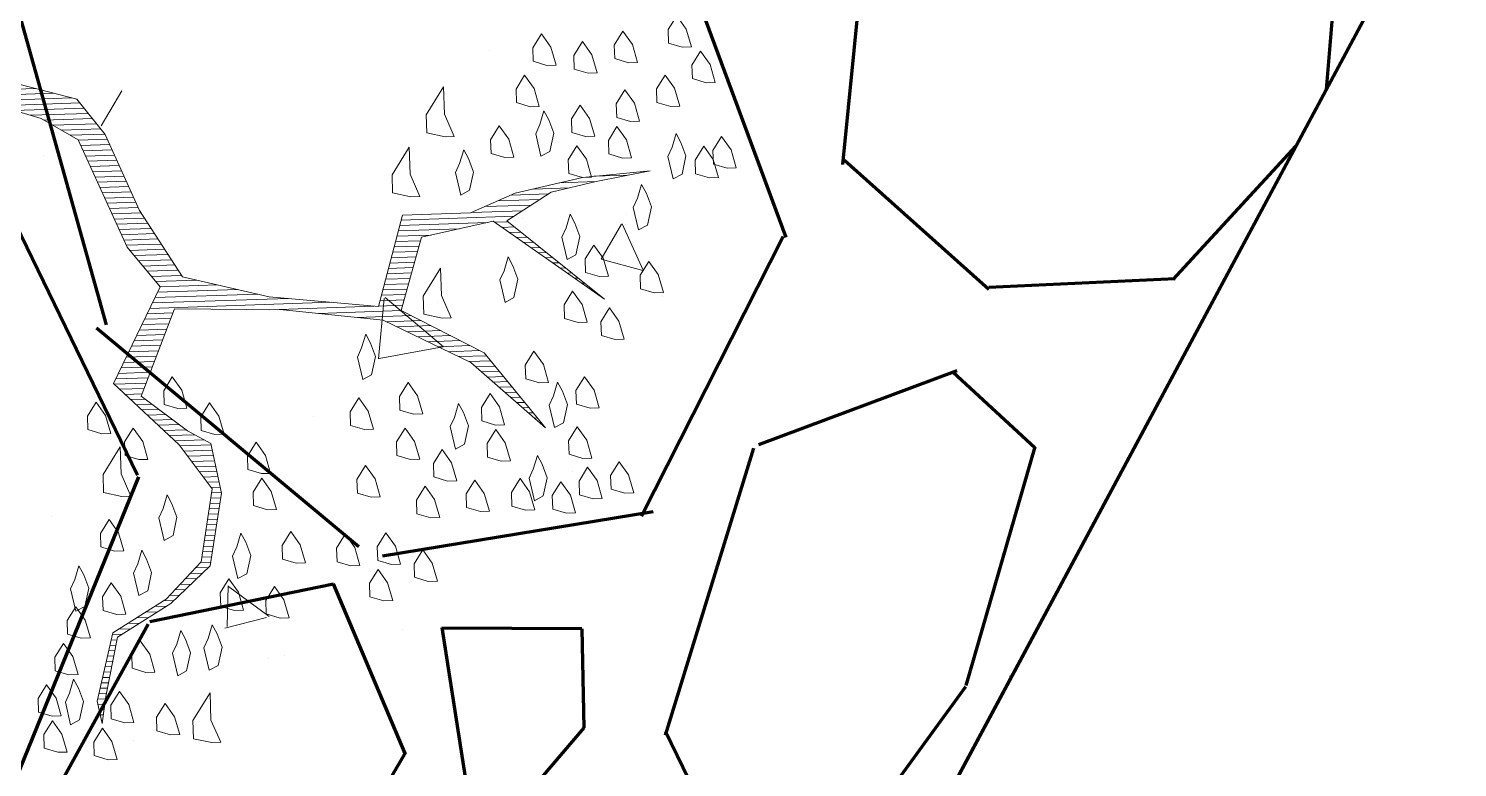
# Model space of a CAD drawing. Header units: millimetres. Extents: x 111 to 1506, y 14 to 566.
# Drawn here: x 220.467 to 222.334, y 113.424 to 114.39 of the extents above; entities that cross this region are included whole.
import ezdxf

# ---------------------------------------------------------------- set-up
doc = ezdxf.new("R2010")
doc.units = ezdxf.units.MM
for name, color, linetype, lineweight in [('ARBOLES', 78, 'Continuous', 5), ('G', 254, 'Continuous', 5), ('GRASS', 56, 'Continuous', 0)]:
    doc.layers.add(name, color=color, linetype=linetype, lineweight=lineweight)

# ---------------------------------------------------------------- blocks, each defined once
blk = doc.blocks.new('*X16')
at = {"color": 0}
for p, q in [((17.68221531165498, 16.43), (17.96658590571652, 16.43)), ((17.68388194716813, 16.44), (17.93258654124835, 16.44)), ((17.81449330194555, 16.42), (18.00058527018467, 16.42)), ((17.86165007260383, 16.41), (18.01566295137173, 16.41)), ((17.89164951184045, 16.4), (18.02316281118089, 16.4)), ((17.92164895107706, 16.39), (18.03066267099004, 16.39)), ((17.94727478289914, 16.38), (18.03816253079919, 16.38)), ((17.96327448382533, 16.37), (18.04566239060834, 16.37)), ((17.97927418475152, 16.36), (18.0531622504175, 16.36)), ((17.99527388567772, 16.35), (18.06066211022665, 16.35)), ((18.01055927585841, 16.34), (18.06508146982889, 16.34)), ((18.01472586464128, 16.33), (18.06919903992019, 16.33)), ((18.01889245342414, 16.32), (18.07331661001149, 16.32)), ((18.023059042207, 16.31), (18.07743418010279, 16.31)), ((18.02722563098987, 16.3), (18.08155175019409, 16.3)), ((18.03139221977273, 16.29), (18.08566932028539, 16.29)), ((18.03555880855559, 16.28), (18.08978689037669, 16.28)), ((18.03972539733846, 16.27), (18.09390446046799, 16.27)), ((18.04389198612132, 16.26), (18.09802203055929, 16.26)), ((18.04805857490418, 16.25), (18.10213960065059, 16.25)), ((18.05222516368704, 16.24), (18.10625717074189, 16.24)), ((18.97592273007992, 16.24), (19.0394503215144, 16.24)), ((18.05639175246991, 16.23), (18.11037474083319, 16.23)), ((18.06055834125277, 16.22), (18.11449231092449, 16.22)), ((18.06472493003564, 16.21), (18.11860988101579, 16.21)), ((18.81907843895737, 16.21), (18.88964512979283, 16.21)), ((18.86147158254006, 16.22), (18.92950296610496, 16.22)), ((18.91147064793442, 16.23), (18.97950203149932, 16.23)), ((18.0688915188185, 16.2), (18.12358171159799, 16.2)), ((18.07305810760136, 16.19), (18.12958159944531, 16.19)), ((18.07722469638423, 16.18), (18.13558148729264, 16.18)), ((18.74407984086584, 16.18), (18.83964606439847, 16.18)), ((18.76907937356302, 16.19), (18.85631241952992, 16.19)), ((18.79407890626019, 16.2), (18.87297877466137, 16.2)), ((18.08139128516709, 16.17), (18.14158137513996, 16.17)), ((18.08555787394995, 16.16), (18.14758126298729, 16.16)), ((18.60837856442777, 16.16), (18.77340263166577, 16.16)), ((18.61137850835143, 16.17), (18.82297970926702, 16.17)), ((18.78685527463478, 16.16), (18.81203072739739, 16.16)), ((18.08972446273282, 16.15), (18.15358115083461, 16.15)), ((18.09389105151568, 16.14), (18.15958103868193, 16.14)), ((18.10040687277039, 16.13), (18.16558092652925, 16.13)), ((18.59937873265678, 16.13), (18.64606898927208, 16.13)), ((18.60237867658044, 16.14), (18.66673795882448, 16.14)), ((18.6053786205041, 16.15), (18.72007029524511, 16.15)), ((18.80018835873994, 16.15), (18.82369717598941, 16.15)), ((18.8135214428451, 16.14), (18.83536362458142, 16.14)), ((18.82685452695026, 16.13), (18.84703007317344, 16.13)), ((18.10818450516507, 16.12), (18.17158081437658, 16.12)), ((18.11596213755975, 16.11), (18.1775807022239, 16.11)), ((18.12373976995442, 16.1), (18.18358059007122, 16.1)), ((18.5903789008858, 16.1), (18.63669416451064, 16.1)), ((18.59337884480946, 16.11), (18.63981910609779, 16.11)), ((18.59637878873312, 16.12), (18.64294404768493, 16.12)), ((18.84018761105543, 16.12), (18.85869652176545, 16.12)), ((18.85352069516059, 16.11), (18.87036297035747, 16.11)), ((18.86685377926575, 16.1), (18.88202941894949, 16.1)), ((18.13151740234911, 16.09), (18.18958047791855, 16.09)), ((18.13929503474378, 16.08), (18.19558036576587, 16.08)), ((18.58437901303847, 16.08), (18.63044428133634, 16.08)), ((18.58737895696213, 16.09), (18.63356922292349, 16.09)), ((18.88018686337091, 16.09), (18.89369586754151, 16.09)), ((18.89351994747607, 16.08), (18.90536231613352, 16.08)), ((18.14707266713846, 16.07), (18.22390660465023, 16.07)), ((18.14965271403609, 16.05), (18.29990518404965, 16.05)), ((18.15485029953314, 16.06), (18.26190589434995, 16.06)), ((18.57537918126749, 16.05), (18.6210694565749, 16.05)), ((18.57837912519115, 16.06), (18.62419439816205, 16.06)), ((18.58137906911481, 16.07), (18.6273193397492, 16.07)), ((18.90685303158123, 16.07), (18.91702876472554, 16.07)), ((18.9201861156864, 16.06), (18.92869521331756, 16.06)), ((18.93351919979156, 16.05), (18.94036166190957, 16.05)), ((18.13393872205501, 16.02), (18.47462008168335, 16.02)), ((18.13917671938203, 16.03), (18.39462157705236, 16.03)), ((18.14441471670906, 16.04), (18.33790447374937, 16.04)), ((18.56637934949651, 16.02), (18.61169463181346, 16.02)), ((18.56937929342017, 16.03), (18.61481957340061, 16.03)), ((18.57237923734383, 16.04), (18.61794451498775, 16.04)), ((18.94685228389672, 16.04), (18.95202811050159, 16.04)), ((18.96018536800188, 16.03), (18.96369455909361, 16.03)), ((18.97351845210705, 16.02), (18.97536100768563, 16.02)), ((18.12346272740095, 16), (18.17303959979436, 16)), ((18.12870072472798, 16.01), (18.17725004740651, 16.01)), ((18.35914787817491, 16.01), (18.5546185863143, 16.01)), ((18.45007184729658, 16), (18.60637502971632, 16)), ((18.56337940557284, 16.01), (18.60856969022631, 16.01)), ((18.98685153621221, 16.01), (18.98702745627764, 16.01)), ((18.10774873541987, 15.97), (18.16040825695789, 15.97)), ((18.1129867327469, 15.98), (18.16461870457004, 15.98)), ((18.11822473007392, 15.99), (18.1688291521822, 15.99)), ((18.52340380987497, 15.99), (18.62437469325829, 15.99)), ((18.57808775741433, 15.98), (18.64237435680026, 15.98)), ((18.59708740226418, 15.97), (18.66037402034223, 15.97)), ((18.09203474343879, 15.94), (18.14777691412142, 15.94)), ((18.09727274076582, 15.95), (18.15198736173358, 15.95)), ((18.10251073809284, 15.96), (18.15619780934573, 15.96)), ((18.61608704711404, 15.96), (18.6783736838842, 15.96)), ((18.63508669196389, 15.95), (18.69637334742616, 15.95)), ((18.65408633681375, 15.94), (18.71437301096814, 15.94)), ((18.08155874878473, 15.92), (18.13935601889711, 15.92)), ((18.08679674611176, 15.93), (18.14356646650926, 15.93)), ((18.67308598166361, 15.93), (18.7323726745101, 15.93)), ((18.69208562651346, 15.92), (18.75037233805207, 15.92)), ((18.06584475680365, 15.89), (18.12672467606064, 15.89)), ((18.07108275413068, 15.9), (18.1309351236728, 15.9)), ((18.0763207514577, 15.91), (18.13514557128495, 15.91)), ((18.71108527136332, 15.91), (18.76278197449397, 15.91)), ((18.73008491621317, 15.9), (18.77042889037781, 15.9)), ((18.74209186251227, 15.89), (18.77807580626165, 15.89)), ((18.0627145011125, 15.88), (18.12251422844848, 15.88)), ((18.07271431419137, 15.87), (18.11830378083633, 15.87)), ((18.08271412727025, 15.86), (18.11409333322417, 15.86)), ((18.75275832979641, 15.88), (18.78572272214549, 15.88)), ((18.76342479708053, 15.87), (18.79336963802934, 15.87)), ((18.77409126436466, 15.86), (18.80101655391318, 15.86)), ((18.09271394034912, 15.85), (18.11969342814805, 15.85)), ((18.10271375342799, 15.84), (18.13219319449663, 15.84)), ((18.78475773164879, 15.85), (18.80866346979703, 15.85)), ((18.79542419893292, 15.84), (18.81631038568087, 15.84)), ((18.11271356650686, 15.83), (18.14469296084522, 15.83)), ((18.12271337958573, 15.82), (18.15719272719381, 15.82)), ((18.1327131926646, 15.81), (18.1696924935424, 15.81)), ((18.80609066621705, 15.83), (18.82395730156471, 15.83)), ((18.81675713350118, 15.82), (18.83160421744856, 15.82)), ((18.82742360078531, 15.81), (18.8392511333324, 15.81)), ((18.14271300574348, 15.8), (18.18219225989099, 15.8)), ((18.15271281882235, 15.79), (18.19469202623958, 15.79)), ((18.16271263190122, 15.78), (18.21045770251964, 15.78)), ((18.83809006806944, 15.8), (18.84689804921624, 15.8)), ((18.84875653535357, 15.79), (18.85454496510008, 15.79)), ((18.8594230026377, 15.78), (18.86219188098393, 15.78)), ((18.17271244498009, 15.77), (18.22712405765109, 15.77)), ((18.18201444571203, 15.76), (18.24033659409571, 15.76)), ((18.18901431486724, 15.75), (18.24215474192823, 15.75)), ((18.19601418402245, 15.74), (18.24397288976075, 15.74)), ((18.20301405317766, 15.73), (18.24579103759327, 15.73)), ((18.21001392233287, 15.72), (18.2476091854258, 15.72)), ((18.21701379148808, 15.71), (18.24942733325832, 15.71)), ((18.22401366064329, 15.7), (18.25124548109084, 15.7)), ((18.2310135297985, 15.69), (18.25306362892336, 15.69)), ((18.23801339895371, 15.68), (18.25488177675588, 15.68)), ((18.2385477157574, 15.67), (18.25669992458841, 15.67)), ((18.23479778585283, 15.65), (18.25340011729635, 15.65)), ((18.23667275080511, 15.66), (18.25527508224864, 15.66)), ((18.22917289099596, 15.62), (18.24777522243949, 15.62)), ((18.23104785594825, 15.63), (18.24965018739178, 15.63)), ((18.23292282090054, 15.64), (18.25152515234406, 15.64)), ((18.2235479961391, 15.59), (18.24215032758262, 15.59)), ((18.22542296109138, 15.6), (18.24402529253491, 15.6)), ((18.22729792604367, 15.61), (18.2459002574872, 15.61)), ((18.21979806623452, 15.57), (18.23840039767805, 15.57)), ((18.2216730311868, 15.58), (18.24027536263033, 15.58)), ((18.21318197637927, 15.54), (18.23277550282118, 15.54)), ((18.21604813632994, 15.55), (18.23465046777347, 15.55)), ((18.21792310128223, 15.56), (18.23652543272576, 15.56)), ((18.18318253714266, 15.51), (18.20585487490491, 15.51)), ((18.19318235022153, 15.52), (18.21710466461864, 15.52)), ((18.2031821633004, 15.53), (18.22835445433237, 15.53)), ((18.16318291098492, 15.49), (18.18335529547745, 15.49)), ((18.17318272406379, 15.5), (18.19460508519117, 15.5)), ((18.12376414791132, 15.46), (18.14684622447798, 15.46)), ((18.14090668461796, 15.47), (18.16085571604999, 15.47)), ((18.15318309790605, 15.48), (18.17210550576372, 15.48)), ((18.07233653779141, 15.43), (18.09541861435807, 15.43)), ((18.08947907449805, 15.44), (18.11256115106471, 15.44)), ((18.10662161120468, 15.45), (18.12970368777135, 15.45)), ((18.04334780760024, 15.41), (18.0611335409448, 15.41)), ((18.05519400108478, 15.42), (18.07827607765144, 15.42)), ((18.03534795713714, 15.38), (18.04702256323269, 15.38)), ((18.03801457395817, 15.39), (18.04933021240473, 15.39)), ((18.04068119077921, 15.4), (18.05163786157678, 15.4)), ((18.02734810667405, 15.35), (18.04009961571654, 15.35)), ((18.03001472349508, 15.36), (18.04240726488859, 15.36)), ((18.03268134031611, 15.37), (18.04471491406064, 15.37)), ((18.02201487303198, 15.33), (18.03548431737245, 15.33)), ((18.02468148985301, 15.34), (18.0377919665445, 15.34)), ((18.01401502256888, 15.3), (18.02856136985631, 15.3)), ((18.01668163938991, 15.31), (18.03086901902836, 15.31)), ((18.01934825621095, 15.32), (18.0331766682004, 15.32)), ((18.01134840574785, 15.29), (18.02654868823905, 15.29)), ((18.01152723478788, 15.28), (18.02488205272591, 15.28)), ((18.01352719740366, 15.27), (18.02321541721276, 15.27)), ((18.01552716001943, 15.26), (18.02154878169962, 15.26)), ((18.01752712263521, 15.25), (18.01988214618647, 15.25))]:
    blk.add_line(p, q, dxfattribs=at)
blk = doc.blocks.new('E1E')
at = {"layer": 'ARBOLES', "ltscale": 0.2}
for p, q in [((94.9940990077361, 59.18438474289978), (94.9940990077361, 59.18438474289978)), ((95.1485394056996, 59.11331513298084), (95.1485394056996, 59.11331513298084)), ((94.82405485688713, 58.97140068489982), (94.82405485688713, 58.97140068489982)), ((94.84552276282412, 58.98537926661543), (94.84552276282412, 58.98537926661543)), ((94.9280072679987, 58.96682125834189), (94.87329773033608, 58.92683081030479)), ((94.94797860574528, 58.90326004474996), (94.92541536404093, 58.96292693494006)), ((95.14114945888552, 58.95979033873532), (95.14114945888552, 58.95979033873532)), ((94.94732927271929, 58.903946685854), (94.87005677416315, 58.92362268169818)), ((95.2462630320165, 58.90743740692691), (95.2462630320165, 58.90743740692691)), ((94.66758395968606, 58.86352770801913), (94.66758395968606, 58.86352770801913)), ((94.92363391328188, 58.60571444513691), (94.92363391328188, 58.60571444513691)), ((94.513813924879, 58.53329226958003), (94.513813924879, 58.53329226958003)), ((95.13546433198931, 58.5084720318038), (95.13546433198931, 58.5084720318038)), ((94.8623527280112, 58.48263736030007), (94.77647873542257, 58.42824536962853)), ((94.89094025527338, 58.39212429642217), (94.86312690374454, 58.48367866395522)), ((95.21043215159789, 58.47292980884792), (95.21043215159789, 58.47292980884792)), ((94.6864770946858, 58.45811951674424), (94.6864770946858, 58.45811951674424)), ((95.01296909263901, 58.46324103593446), (95.01296909263901, 58.46324103593446)), ((94.8894648298828, 58.39052435609668), (94.77577716218515, 58.42768653937529)), ((95.47090771903736, 58.38569196259565), (95.47090771903736, 58.38569196259565)), ((94.81097978317659, 58.36655758372266), (94.81097978317659, 58.36655758372266)), ((94.89222864670687, 58.34178226368775), (94.89222864670687, 58.34178226368775)), ((95.39567735442728, 58.24515711178507), (95.40487018095013, 58.30828182645136)), ((94.48649523436407, 58.22464313564175), (94.48649523436407, 58.22464313564175)), ((94.59765985414963, 58.207038994186), (94.53042211942775, 58.19858580100531)), ((94.58882484806783, 58.14371812412075), (94.5980176745906, 58.20684283878693)), ((94.58820873819984, 58.14323738980458), (94.530163800216, 58.19790885420814)), ((94.73628233018229, 58.19350984426982), (94.73628233018229, 58.19350984426982)), ((94.58668975463767, 58.12730982811847), (94.58668975463767, 58.12730982811847)), ((94.88333278133172, 57.96891544010536), (94.88333278133172, 57.96891544010536))]:
    blk.add_line(p, q, dxfattribs=at)
blk.add_lwpolyline([(95.58613506684077, 58.34172054120236), (95.49650309731369, 58.33298324801618), (95.42999069431156, 58.34233452253515), (95.295442970324, 58.46947065514659), (95.22384977862184, 58.50773429119661), (95.23457327561995, 58.67617692112905), (95.10297161790258, 58.72668795898384), (95.02848224477879, 58.77145565359517), (95.00165515299173, 58.88420897243365), (95.03051719751161, 58.95941045921158), (95.08829117140017, 59.03969239657186), (95.07086419802151, 59.14883778413495), (95.04987935392641, 59.17846194965538), (95.0607525054699, 59.13654147100186), (95.07889105299178, 59.04330032784712), (95.02111707910323, 58.96301839048697), (94.98575109759659, 58.88492077642301), (95.01257818938365, 58.77216745758464), (95.05744405899569, 58.70641506798226), (95.09865228819427, 58.70138352872828), (95.1868611094348, 58.67831233309736), (95.18985706055349, 58.53156620214524), (95.03086639145106, 58.46856320584383), (94.87909123347872, 58.42436058123693), (94.72655461651465, 58.43437474841679), (94.57904890340221, 58.48559759026106), (94.71283516839792, 58.4126782494365), (94.85886784837535, 58.39976795497062), (94.87268706618902, 58.28122238156019), (94.77731261866705, 58.21537216930123), (94.56908686539593, 58.26293816854176), (94.75780080770703, 58.2066837874434), (94.71013852637024, 58.13869816321624), (94.65089151934664, 58.09672877323423), (94.57863663834969, 58.0489671286803), (94.6732995117283, 58.09891309653078), (94.76217002226377, 58.16186718150372), (94.81562466644384, 58.21684468860853), (94.91318372124424, 58.26028659789749), (94.8942837147305, 58.40774453283898), (95.05906674667624, 58.45773941201769), (95.19712245653187, 58.48024553764439), (95.29910061073751, 58.40874980479843), (95.39386325381308, 58.31845370025808), (95.45605632710684, 58.28379799548354), (95.58110416298908, 58.30051186653807)], dxfattribs=at)
for points in [[(95.0975416352632, 59.24644757388266), (95.11994962764486, 59.24863189717922), (95.12863817191001, 59.22911972149534), (95.1243188422017, 59.20381529123954), (95.10262242396328, 59.21753521235159), (95.0845337612897, 59.24065531931085)], [(95.02020596556616, 59.2275982908598), (95.0426139579478, 59.22978261415646), (95.05130250221295, 59.2102704384726), (95.04698317250464, 59.18496600821679), (95.02528675426622, 59.19868592932885), (95.00719809159264, 59.22180603628799)], [(95.11568018278506, 59.15320643072805), (95.11639175692841, 59.16911067513665), (95.09540691283328, 59.19873484065719), (95.08529522028145, 59.18643852752397), (95.09037600898165, 59.15752616599278), (95.10556849023331, 59.14091011759482), (95.11786479006348, 59.13079812775825)], [(95.12721502362335, 59.19731123267836), (95.14962301600524, 59.19949555597491), (95.15831156027016, 59.17998338029092), (95.15399223056197, 59.15467895003523), (95.13229581232343, 59.16839887114718), (95.11420714965008, 59.19151897810642)], [(94.87930395913729, 59.14147518759925), (94.90821588850571, 59.14655563818183), (94.91980061419252, 59.12053940393665), (94.91116195477586, 59.06993054342507), (94.89378486624577, 59.1089548947928), (94.8662960851638, 59.13568293302744)], [(94.94363175486085, 59.15453221605019), (94.96603974724262, 59.15671653934672), (94.97472829150769, 59.13720436366286), (94.97040896179935, 59.11189993340717), (94.94871254356093, 59.12561985451899), (94.93062388088757, 59.14873996147837)], [(95.01735966899281, 59.16398131322584), (95.03976766137468, 59.16616563652229), (95.04845620563974, 59.14665346083839), (95.04413687593151, 59.12134903058271), (95.02244045769298, 59.13506895169466), (95.00435179501955, 59.15818905865392)], [(95.12726490847187, 59.12719019648289), (95.14967290085352, 59.12937451977943), (95.15836144511871, 59.10986234409556), (95.15404211541036, 59.08455791383976), (95.13234569717194, 59.09827783495192), (95.11425703449837, 59.12139794191107)], [(95.01669797969808, 59.07795603262188), (95.03910597207987, 59.08014035591842), (95.04779451634492, 59.06062818023457), (95.0434751866366, 59.03532374997886), (95.02177876839815, 59.04904367109081), (95.0036901057246, 59.07216377804996)], [(94.98854750932144, 59.01865879025244), (94.98925908346466, 59.03456303466103), (94.96827423936944, 59.06418720018159), (94.95816254681782, 59.05189088704837), (94.9632433355179, 59.0229785255173), (94.97843581676972, 59.00636247711934), (94.99073211659973, 58.99625048728278)], [(95.13092254888527, 59.06646934613473), (95.15333054126715, 59.06865366943128), (95.1620190855321, 59.04914149374738), (95.15769975582388, 59.02383706349159), (95.13600333758532, 59.03755698460376), (95.117914674912, 59.06067709156291)], [(94.94591613183631, 58.99188184068957), (94.94662770597952, 59.00778608509817), (94.92564286188431, 59.03741025061861), (94.9155311693326, 59.02511393748551), (94.9206119580328, 58.99620157595443), (94.93580443928448, 58.97958552755635), (94.94810073911462, 58.96947353771979)], [(95.09337196010021, 59.0107800350409), (95.11577995248209, 59.01296435833744), (95.12446849674706, 58.99345218265334), (95.12014916703885, 58.96814775239765), (95.09845274880041, 58.98186767350971), (95.08036408612693, 59.00498778046885)], [(95.175076844354, 58.98481271212386), (95.17578841849732, 59.00071695653245), (95.15480357440212, 59.030341122053), (95.1446918818505, 59.01804480891978), (95.14977267055056, 58.98913244738871), (95.16496515180236, 58.97251639899075), (95.17726145163242, 58.96240440915419)], [(95.09271027080551, 58.92475475443693), (95.09342184494874, 58.9406589988453), (95.07243700085353, 58.97028316436585), (95.06232530830192, 58.95798685123263), (95.06740609700199, 58.92907448970167), (95.08259857825377, 58.91245844130371), (95.09489487808372, 58.90234645146715)], [(94.85343786573587, 58.91952756986943), (94.87584585811764, 58.92171189316598), (94.8845344023827, 58.9021997174821), (94.88021507267437, 58.8768952872263), (94.85851865443594, 58.89061520833824), (94.8404299917626, 58.91373531529739)], [(94.92426959844617, 58.93548072560626), (94.94667759082807, 58.93766504890282), (94.95536613509312, 58.91815287321894), (94.95104680538479, 58.89284844296314), (94.92935038714623, 58.90656836407508), (94.91126172447292, 58.92968847103435)], [(95.13391850000394, 58.91972321518271), (95.15632649238573, 58.92190753847926), (95.16501503665079, 58.9023953627955), (95.16069570694248, 58.8770909325397), (95.13899928870406, 58.89081085365164), (95.12091062603069, 58.91393096061078)], [(94.95831220136327, 58.84152777846217), (94.9590237755066, 58.85743202287078), (94.9380389314114, 58.88705618839122), (94.9279272388597, 58.8747598752581), (94.93300802755986, 58.84584751372692), (94.94820050881157, 58.82923146532907), (94.96049680864158, 58.81911947549228)], [(95.08844082594558, 58.82932928798577), (95.08915240008893, 58.84523353239425), (95.06816755599371, 58.87485769791481), (95.05805586344212, 58.86256138478159), (95.06313665214218, 58.83364902325052), (95.07832913339386, 58.81703297485254), (95.090625433224, 58.80692098501588)], [(94.71253585930712, 58.83340446660877), (94.73494385168888, 58.83558878990544), (94.74363239595385, 58.81607661422144), (94.73931306624563, 58.79077218396564), (94.71761664800721, 58.80449210507759), (94.69952798533377, 58.82761221203685)], [(94.86217629484956, 58.82989435799007), (94.88458428723122, 58.83207868128663), (94.89327283149628, 58.81256650560276), (94.88895350178807, 58.78726207534707), (94.86725708354963, 58.80098199645901), (94.8491684208762, 58.82410210341828)], [(95.15566480309091, 58.8358822578753), (95.18457673245943, 58.84096270845787), (95.19616145814614, 58.8149464742127), (95.18752279872959, 58.76433761370122), (95.17014571019938, 58.80336196506895), (95.14265692911763, 58.83009000330337)], [(94.7812328695874, 58.80164488912003), (94.8036408619692, 58.80382921241658), (94.81232940623423, 58.78431703673282), (94.80801007652605, 58.759012606477), (94.78631365828748, 58.77273252758896), (94.76822499561415, 58.7958526345481)], [(94.65908121512692, 58.77842695950419), (94.6814892075087, 58.78061128280072), (94.69017775177376, 58.76109910711697), (94.68585842206556, 58.73579467686117), (94.66416200382713, 58.749514597973), (94.64607334115354, 58.77263470493225)], [(94.72269743670715, 58.77557974354663), (94.74510542908905, 58.77776406684306), (94.7537939733542, 58.75825189115919), (94.74947464364588, 58.7329474609035), (94.72777822540732, 58.74666738201544), (94.70968956273389, 58.76978748897471)], [(94.93595409383005, 58.76922241897027), (94.95836208621168, 58.77140674226682), (94.96705063047686, 58.75189456658294), (94.96273130076855, 58.72659013632726), (94.94103488253, 58.7403100574392), (94.92294621985657, 58.76343016439846)], [(95.15281850651769, 58.77226528024122), (95.17522649889943, 58.7744496035379), (95.1839150431646, 58.754937427854), (95.1795957134563, 58.72963299759821), (95.15789929521785, 58.74335291871016), (95.13981063254428, 58.76647302566941)], [(95.22222709094143, 58.7564099471611), (95.24463508332322, 58.75859427045764), (95.25332362758823, 58.73908209477376), (95.24900429787992, 58.71377766451807), (95.22730787964147, 58.72749758563003), (95.20921921696804, 58.75061769258927)], [(94.96562748219019, 58.72008607776597), (94.98803547457209, 58.72227040106252), (94.996724018837, 58.70275822537864), (94.9924046891288, 58.67745379512284), (94.97070827089037, 58.69117371623489), (94.95261960821692, 58.71429382319403)], [(94.69312381804392, 58.68447401236021), (94.7155318104258, 58.68665833565665), (94.72422035469087, 58.66714615997278), (94.71990102498256, 58.64184172971707), (94.6982046067441, 58.65556165082903), (94.68011594407056, 58.67868175778828)], [(94.79215590597929, 58.68960337427101), (94.81456389836119, 58.69178769756756), (94.82325244262636, 58.67227552188369), (94.81893311291805, 58.64697109162789), (94.79723669467948, 58.66069101273983), (94.77914803200605, 58.68381111969909)], [(95.05673248485235, 58.6905108235739), (95.07914047723413, 58.69269514687032), (95.08782902149929, 58.67318297118646), (95.08350969179097, 58.64787854093066), (95.06181327355243, 58.6615984620427), (95.04372461087898, 58.68471856900186)], [(95.12614106927609, 58.67465549049363), (95.148549061658, 58.67683981379006), (95.15723760592293, 58.65732763810618), (95.1529182762146, 58.6320232078505), (95.13122185797619, 58.64574312896245), (95.1131331953026, 58.66886323592171)], [(94.62447669261215, 58.64611255365348), (94.64688468499382, 58.64829687695003), (94.65557322925888, 58.62878470126616), (94.65125389955057, 58.60348027101036), (94.629557481312, 58.6172001921223), (94.61146881863866, 58.64032029908154)], [(94.55943732274515, 58.61715128079395), (94.58184531512691, 58.61933560409061), (94.59053385939195, 58.59982342840662), (94.58621452968364, 58.57451899815104), (94.56451811144524, 58.58823891926299), (94.54642944877165, 58.61135902622213)], [(94.69027752147068, 58.62085703472603), (94.71268551385256, 58.62304135802258), (94.72137405811762, 58.6035291823387), (94.7170547284093, 58.57822475208291), (94.69535831017076, 58.59194467319496), (94.67726964749731, 58.61506478015421)], [(94.75678992447278, 58.61150576020717), (94.77919791685456, 58.61369008350385), (94.7878864611196, 58.59417790781974), (94.7835671314114, 58.56887347756405), (94.76187071317284, 58.58259339867611), (94.7437820504994, 58.60571350563525)], [(94.49800570844324, 58.59759019378184), (94.5204137008249, 58.59977451707827), (94.52910224509009, 58.58026234139451), (94.52478291538178, 58.55495791113871), (94.5030864971433, 58.56867783225078), (94.48499783446974, 58.59179793921002)], [(94.57249508156694, 58.55282249917064), (94.57320665571017, 58.56872674357912), (94.55222181161518, 58.59835090909967), (94.54211011906334, 58.58605459596633), (94.54719090776352, 58.55714223443525), (94.56238338901531, 58.54052618603729), (94.57467968884536, 58.53041419620072)], [(94.84210256429144, 58.59493862313756), (94.86451055667332, 58.59712294643411), (94.87319910093849, 58.57761077075036), (94.86887977123017, 58.55230634049455), (94.8471833529916, 58.56602626160638), (94.82909469031816, 58.58914636856574)], [(94.46767063078804, 58.56070125438218), (94.49007862316981, 58.56288557767884), (94.49876716743499, 58.54337340199497), (94.49444783772668, 58.51806897173928), (94.47275141948823, 58.53178889285122), (94.45466275681466, 58.55490899981037)], [(94.62381500331713, 58.56008727304963), (94.646222995699, 58.56227159634618), (94.65491153996406, 58.5427594206622), (94.65059221025574, 58.51745499040651), (94.62889579201729, 58.53117491151856), (94.61080712934373, 58.55429501847771)], [(94.71781618740091, 58.52400796029615), (94.7185277615444, 58.53991220470463), (94.69754291744918, 58.56953637022507), (94.68743122489755, 58.55724005709196), (94.69251201359764, 58.52832769556077), (94.70770449484932, 58.51171164716304), (94.72000079467949, 58.50159965732635)], [(94.77924780170306, 58.54356904730825), (94.80165579408474, 58.54575337060493), (94.81034433834992, 58.52624119492116), (94.80602500864158, 58.50093676466535), (94.78432859040316, 58.51465668577729), (94.76623992772959, 58.53777679273644)], [(94.42503925330291, 58.53392430481942), (94.44744724568471, 58.53610862811597), (94.45613578994985, 58.5165964524321), (94.45181646024155, 58.49129202217628), (94.4301200420031, 58.50501194328824), (94.41203137932956, 58.52813205024749)], [(94.894233829882, 58.47786556903445), (94.89494540402531, 58.49376981344282), (94.87396055993023, 58.52339397896336), (94.86384886737862, 58.51109766583026), (94.86892965607856, 58.48218530429919), (94.88412213733038, 58.46556925590134), (94.89641843716042, 58.45545726606456)], [(94.50674413755671, 58.50795698190272), (94.52915212993848, 58.51014130519915), (94.53784067420355, 58.49062912951517), (94.53352134449521, 58.46532469925947), (94.51182492625679, 58.47904462037142), (94.49373626358332, 58.50216472733067)], [(94.6534883916775, 58.51095093184522), (94.67589638405927, 58.51313525514175), (94.68458492832423, 58.49362307945789), (94.680265598616, 58.46831864920209), (94.65856918037755, 58.48203857031404), (94.64048051770412, 58.50515867727329)], [(94.58631429938072, 58.43427692576021), (94.58702587352393, 58.4501811701687), (94.56604102942872, 58.47980533568925), (94.55592933687709, 58.46750902255603), (94.56101012557717, 58.43859666102495), (94.57620260682884, 58.42198061262699), (94.5884989066589, 58.41186862279044)], [(94.52559425922199, 58.43062008315648), (94.54800225160379, 58.43280440645303), (94.55669079586883, 58.41329223076916), (94.55237146616051, 58.38798780051346), (94.53067504792207, 58.40170772162529), (94.51258638524864, 58.42482782858467)], [(94.61451465460577, 58.42345313193417), (94.63692264698757, 58.42563745523072), (94.64561119125273, 58.40612527954686), (94.6412918615444, 58.38082084929105), (94.61959544330595, 58.394540770403), (94.6015067806324, 58.41766087736236)], [(94.79454005265181, 58.38671092651968), (94.82345198202023, 58.39179137710214), (94.83503670770705, 58.3657751428571), (94.8263980482904, 58.31516628234549), (94.80902095976029, 58.35419063371322), (94.78153217867832, 58.38091867194775)], [(94.53001335862714, 58.31568244102145), (94.55242135100904, 58.31786676431811), (94.56110989527421, 58.29835458863413), (94.55679056556578, 58.27305015837843), (94.53509414732723, 58.2867700794905), (94.51700548465388, 58.30989018644964)], [(94.59362958020759, 58.31283522506389), (94.61603757258938, 58.31501954836043), (94.62472611685443, 58.29550737267656), (94.62040678714622, 58.27020294242077), (94.59871036890767, 58.28392286353282), (94.58062170623423, 58.30704297049196)], [(94.73244674905494, 58.28112455890351), (94.73315832319832, 58.297028803312), (94.71217347910323, 58.32665296883265), (94.70206178655135, 58.31435665569943), (94.70714257525145, 58.28544429416824), (94.72233505650335, 58.26882824577028), (94.73463135633341, 58.25871625593372)], [(94.50043973996391, 58.22457670983514), (94.52284773234571, 58.22676103313158), (94.53153627661086, 58.20724885744782), (94.52721694690256, 58.18194442719202), (94.505520528664, 58.19566434830396), (94.48743186599056, 58.21878445526321)], [(94.59007170949104, 58.23331400302122), (94.61247970187279, 58.23549832631788), (94.62116824613796, 58.2159861506339), (94.61684891642963, 58.19068172037821), (94.5951524981912, 58.20440164149004), (94.57706383551763, 58.2275217484494)], [(94.66745726403649, 58.18204224984861), (94.66816883817994, 58.19794649425721), (94.64718399408473, 58.22757065977775), (94.63707230153288, 58.21527434664453), (94.64215309023294, 58.18636198511359), (94.65734557148485, 58.1697459367155), (94.66964187131492, 58.15963394687894)], [(94.91176057295769, 58.22847810908051), (94.94067250232607, 58.23355855966297), (94.95225722801291, 58.20754232541792), (94.94361856859624, 58.15693346490632), (94.92624148006615, 58.19595781627395), (94.89875269898417, 58.22268585450847)], [(94.8604905360559, 58.15109229900614), (94.86120211019914, 58.16699654341464), (94.84021726610405, 58.19662070893507), (94.8301055735523, 58.18432439580197), (94.83518636225234, 58.15541203427089), (94.85037884350416, 58.13879598587281), (94.86267514333431, 58.12868399603627)], [(94.58077136077956, 58.09667986190588), (94.58148293492302, 58.11258410631449), (94.56049809082779, 58.1422082718348), (94.55038639827595, 58.12991195870158), (94.55546718697616, 58.10099959717063), (94.57065966822793, 58.08438354877266), (94.582955968058, 58.074271558936)], [(94.79834734761066, 58.11562696758531), (94.82075533999244, 58.117811290882), (94.8294438842576, 58.098299115198), (94.82512455454928, 58.07299468494221), (94.80342813631071, 58.08671460605426), (94.78533947363728, 58.10983471301351)], [(94.89737943554606, 58.12075632949614), (94.92629136491458, 58.12583678007871), (94.93787609060136, 58.09982054583342), (94.92923743118484, 58.04921168532205), (94.91186034265459, 58.08823603668979), (94.88437156157276, 58.11496407492432)], [(94.6732995117283, 58.09891309653078), (94.6957075041102, 58.10109741982732), (94.70439604837536, 58.08158524414334), (94.70007671866705, 58.05628081388765), (94.67838030042849, 58.0700007349996), (94.66029163775505, 58.09312084195885)], [(94.766589121669, 58.04692953936868), (94.76730069581222, 58.06283378377729), (94.74631585171714, 58.09245794929783), (94.7362041591654, 58.08016163616462), (94.74128494786548, 58.05124927463365), (94.75647742911728, 58.03463322623558), (94.76877372894731, 58.02452123639902)], [(94.56059786052474, 58.00196619944408), (94.56130943466809, 58.01787044385257), (94.54032459057285, 58.04749460937312), (94.53021289802125, 58.03519829624), (94.5352936867212, 58.00628593470882), (94.550486167973, 57.98966988631097), (94.56278246780305, 57.9795578964743)], [(94.62634880453498, 58.04683171671211), (94.64875679691673, 58.04901604000865), (94.65744534118168, 58.02950386432489), (94.65312601147357, 58.00419943406909), (94.63142959323505, 58.01791935518092), (94.6133409305616, 58.04103946214017)], [(94.48829309467935, 58.02432559108551), (94.51070108706101, 58.02650991438217), (94.51938963132616, 58.00699773869819), (94.51507030161785, 57.98169330844238), (94.49337388337943, 57.99541322955455), (94.47528522070586, 58.0185333365137)], [(94.69286120753695, 58.03748044219314), (94.71526919991872, 58.0396647654898), (94.72395774418388, 58.02015258980581), (94.71963841447555, 57.99484815955001), (94.69794199623712, 58.00856808066197), (94.67985333356357, 58.03168818762121)], [(94.7911817213291, 58.02670555969545), (94.813589713711, 58.028889882992), (94.82227825797605, 58.00937770730813), (94.81795892826773, 57.98407327705232), (94.79626251002917, 57.99779319816439), (94.77817384735573, 58.02091330512364)], [(94.46806970957589, 57.99973296481929), (94.49047770195776, 58.00191728811586), (94.49916624622281, 57.98240511243186), (94.49484691651449, 57.95710068217606), (94.47315049827594, 57.9708206032881), (94.45506183560262, 57.99394071024726)], [(94.63651038193524, 57.98900699364985), (94.65891837431688, 57.99119131694651), (94.66760691858204, 57.97167914126252), (94.66328758887371, 57.94637471100672), (94.64159117063518, 57.96009463211877), (94.62350250796172, 57.98321473907804)], [(94.79123160617762, 57.95658452350021), (94.81363959855929, 57.95876884679664), (94.82232814282445, 57.93925667111277), (94.81800881311614, 57.91395224085708), (94.79631239487769, 57.92767216196903), (94.77822373220422, 57.95079226892815)], [(94.58666349331992, 57.94342967239248), (94.60907148570169, 57.94561399568902), (94.61776002996672, 57.92610182000526), (94.61344070025841, 57.90079738974945), (94.59174428201996, 57.9145173108614), (94.57365561934664, 57.93763741782065)], [(94.72690381045393, 57.94352749504929), (94.7493118028357, 57.94571181834571), (94.75800034710088, 57.92619964266196), (94.75368101739257, 57.90089521240616), (94.73198459915415, 57.9146151335181), (94.71389593648055, 57.93773524047724)], [(94.54911290453485, 57.88774036129853), (94.57152089691671, 57.88992468459507), (94.58020944118168, 57.8704125089112), (94.57589011147344, 57.84510807865539), (94.55419369323505, 57.85882799976734), (94.5361050305616, 57.88194810672648)], [(94.67416074041708, 57.90445423235318), (94.69656873279898, 57.90663855564973), (94.70525727706392, 57.88712637996586), (94.70093794735573, 57.86182194971006), (94.67924152911716, 57.875541870822), (94.66115286644384, 57.89866197778115)], [(94.60480204084197, 57.85018852923785), (94.62721003322365, 57.8523728525345), (94.6358985774888, 57.83286067685053), (94.6315792477805, 57.80755624659472), (94.60988282954206, 57.82127616770678), (94.59179416686848, 57.84439627466603)]]:
    blk.add_lwpolyline(points, close=True, dxfattribs=at)
at = {"layer": 'ARBOLES', "ltscale": 0.2, "xscale": 0.8372139817761642, "yscale": 0.8372139817761642, "zscale": 0.8372139817761642, "rotation": 204.0028523145856}
blk.add_blockref('*X16', (103.6395475192941, 76.97354757922794), dxfattribs=at)

msp = doc.modelspace()

# ---------------------------------------------------------------- hatches: boundary and pattern name
at = {"layer": 'G', "lineweight": 100, "ltscale": 1000}
h = msp.add_hatch(dxfattribs=at)
h.set_pattern_fill('AR-HBONE', color=256, scale=0.04599999999999999, angle=-22.08522832086834, style=0)
h.set_pattern_definition([(22.91477167913166, (797.1278348435668, 1599.995954433708), (0.097837146278343, 0.2411221532918743), [0.5519999999999998, -0.1839999999999999]), (112.9147716791316, (797.2973144933669, 1600.067596937221), (0.097837146278343, 0.2411221532918743), [0.5519999999999999, -0.184])])
edge = h.paths.add_edge_path()
edge.add_line((235.5029402299765, 146.4837225637089), (237.4470937507521, 145.9959000575146))
edge.add_line((237.4470937507521, 145.9959000575146), (222.9173769150252, 100.9891812213589))
edge.add_line((222.9173769150251, 100.9891812213589), (220.9387461675972, 101.3702083327265))
edge.add_line((220.9387461675972, 101.3702083327265), (235.5040922908734, 146.4834334912525))
at = {"layer": 'GRASS', "lineweight": 100, "ltscale": 1000, "true_color": 0x261a0d}
h = msp.add_hatch(dxfattribs=at)
h.set_pattern_fill('GRAVEL', color=28, scale=1.7, angle=-112.0852283208683)
h.set_pattern_definition([(115.9275591831317, (798.2428922540852, 1598.222589561143), (-9.063970477445864, 18.35468439347277), [0.2287111999999999, -22.64244968002528]), (72.8845124071316, (798.1428916656057, 1598.428280791641), (-6.094838201485775, -19.54233730385667), [0.3924755999999998, -38.85507209409096]), (20.42521875713165, (798.2583966782064, 1598.803374902584), (-23.71965007661784, -8.721708562133985), [0.2767395999999996, -27.39725541336946]), (155.1884606851316, (798.1138591055873, 1599.577521458542), (30.86609512533933, -14.35876637157613), [0.3574045999999995, -35.38304867076923]), (180.7484258571317, (797.7894455191998, 1599.727500873687), (22.09903787548946, 0.2062158521636182), [0.3504634999999995, -34.69593431775005]), (245.1884606851316, (797.4390114402189, 1599.722923069766), (14.35876637157613, 30.86609512533933), [0.3574045999999996, -35.38304867076924]), (285.6090121458317, (797.2890320250739, 1599.398509483379), (-7.443358276317301, 26.87017710344271), [0.4726492999999999, -46.79224253315719]), (320.1701000540316, (797.4162082909146, 1598.943291736133), (30.18157129471496, -25.08869773786675), [0.4462295999999997, -44.17674654458273]), (9.344337294131659, (797.758890157835, 1598.657476869334), (25.59182681762635, 4.292831249492636), [0.358615, -35.5029242865393]), (63.15112998813171, (798.112746855969, 1598.715704330085), (-8.606190085402462, -16.68872350462789), [0.4094144, -20.06129638394691]), (110.3122094771315, (798.297654160535, 1599.080984070446), (-9.657796932637883, 25.93408873293846), [0.5294615999999999, -52.41673750815132]), (26.72884651313167, (797.4653230789742, 1598.024402331692), (13.92580708083157, 7.191793736437567), [0.1807116999999998, -17.89053618164897]), (59.38400606913165, (797.6267255363457, 1598.105681152762), (-11.45980388463115, -19.20007538854451), [0.3438028999999998, -34.03656940746688]), (112.9147716791316, (797.8018184703296, 1598.401558601157), (-1.575263513412269, 0.6391751429081425), [0.2404157, -2.163747356034269]), (91.11336219313161, (798.0355923519426, 1598.435126029947), (-0.04534868771620765, -9.154667852878214), [0.1294685999999998, -12.81734567996862]), (179.7161811651316, (798.033076706544, 1598.564569730174), (5.36496568314527, -0.3422619153127439), [0.1830951, -8.971685072128649]), (278.8785282112316, (797.8499833494861, 1598.565476703927), (1.233001598100129, -6.004140826053566), [0.2973793, -9.615238921237006]), (49.4798228561317, (797.8958807942572, 1598.271661414054), (-2.853613799228716, -2.511351883916598), [0.2150346999999999, -5.160837322286275]), (264.3043120131317, (798.4037982894306, 1599.478222567952), (-1.665960888844636, -17.67016056284828), [0.3012399999999996, -29.82283674933795]), (318.2609476210316, (798.373901690807, 1599.178469013527), (-14.77119807590796, 13.33198062564363), [0.2527236999999999, -25.0195931704423]), (181.1133621931316, (798.2109334969399, 1598.143826385473), (9.154667852878212, -0.04534868771621606), [0.2589354999999999, -12.68787877996863]), (231.5252313451316, (797.9520460964874, 1598.138795094675), (11.11754196931903, 13.83510970539912), [0.3012399999999996, -29.82283674933727]), (227.3587264591317, (797.427134911115, 1599.874511156555), (6.346402741365738, 6.597967281245549), [0.2904959999999997, -14.23431036703974]), (182.6899122481317, (797.2303510774451, 1599.660819502984), (20.52377436207706, 0.8453909950718471), [0.2434026, -24.0968932075692]), (314.7161811655316, (796.6292782320983, 1598.767248893246), (6.597967281245471, -6.346402741365628), [0.2589354999999999, -12.68787877996862]), (265.2687963154316, (796.8114646154014, 1598.583248562434), (2.00822280415695, 23.03512624599356), [0.2849726999999997, -28.21222014420798]), (317.3587264595316, (796.9424740521233, 1599.539128014819), (-6.597967281245432, 6.346402741365659), [0.1452479999999997, -14.37955836703973]), (349.2247041531316, (796.6676287406727, 1598.861764704051), (6.940229196557683, -0.9814370582204304), [0.08668299999999995, -8.581650173107754]), (53.87852821113169, (796.7527836677724, 1598.84555858204), (-3.492788942136906, -4.086615397328875), [0.3504635, -6.65881606355009]), (73.92377763613156, (796.9593818720247, 1599.128652527577), (-4.816487915669533, -16.391810277032), [0.3247849999999998, -32.15366939672273]), (191.6048392051316, (797.7082096332794, 1598.623002466789), (3.789702169732906, 0.2969132275959935), [0.2451773999999997, -5.884259768288793]), (241.0719982661315, (797.4680440002372, 1598.573682402865), (-14.01650445626399, -25.501129442194), [0.4280497999999999, -42.3768564608481]), (308.8601675800316, (797.2609923091077, 1598.199041778799), (-8.470144022253866, 10.77528005400675), [0.1750251999999999, -17.32754603967789]), (337.9147716791317, (797.3708072681695, 1598.062752840267), (2.21443865632056, 0.9360883705041902), [0.102, -1.598]), (8.171208843131655, (797.0194232802852, 1599.140982543558), (-13.58354516551939, -1.826828053292215), [0.2361708, -23.38098398206466]), (295.9275591833316, (797.2531971618984, 1599.174549972348), (9.063970477445858, -18.35468439347265), [0.4574223999999999, -22.41373848002528]), (247.9147716791316, (797.4531983388573, 1598.763167511352), (0.9360883705041905, -2.21443865632056), [0.4419999999999999, -1.258]), (213.2196181481317, (797.2870128017012, 1598.353598997865), (-17.41859602296829, -11.27840913376679), [0.2687937999999995, -26.61056631143137]), (141.9693757781317, (797.062146316916, 1598.206340503983), (-5.661878910741299, 4.131964085045179), [0.2475233999999999, -12.12866341177684]), (95.56074704313163, (796.8671764307544, 1598.358835564527), (-3.608307418868343, 36.32175818391693), [0.4030104999999996, -39.89810610984092]), (63.34085041913167, (796.8281242242899, 1598.759950168063), (9.884540371218755, 19.83925053145262), [0.4263582999999996, -42.20942479354709])])
h.paths.add_polyline_path([(218.0813046895048, 106.6928289840486), (217.2676162658506, 120.3244898250596), (223.5747309042389, 116.9449183335688)])

# ---------------------------------------------------------------- linework, layer by layer
at = {"lineweight": 100, "ltscale": 1000}
msp.add_line((218.0813046895048, 106.6928289840486), (223.5434896276059, 116.8866143995733), dxfattribs=at)
msp.add_lwpolyline([(218.0813046895048, 106.6928289840486), (217.2676162658506, 120.3244898250596), (223.5747309042389, 116.9449183335688), (218.0813046895049, 106.6928289840488)], dxfattribs=at)

# ---------------------------------------------------------------- block references
at = {"layer": 'ARBOLES', "color": 0, "xscale": 0.8310831642732954, "yscale": 0.8310831642732954, "zscale": 0.8310831642732954, "rotation": 157.9147716791316}
msp.add_blockref('E1E', (312.2537332061739, 129.3540232411212), dxfattribs=at)

doc.saveas('drawing.dxf')
